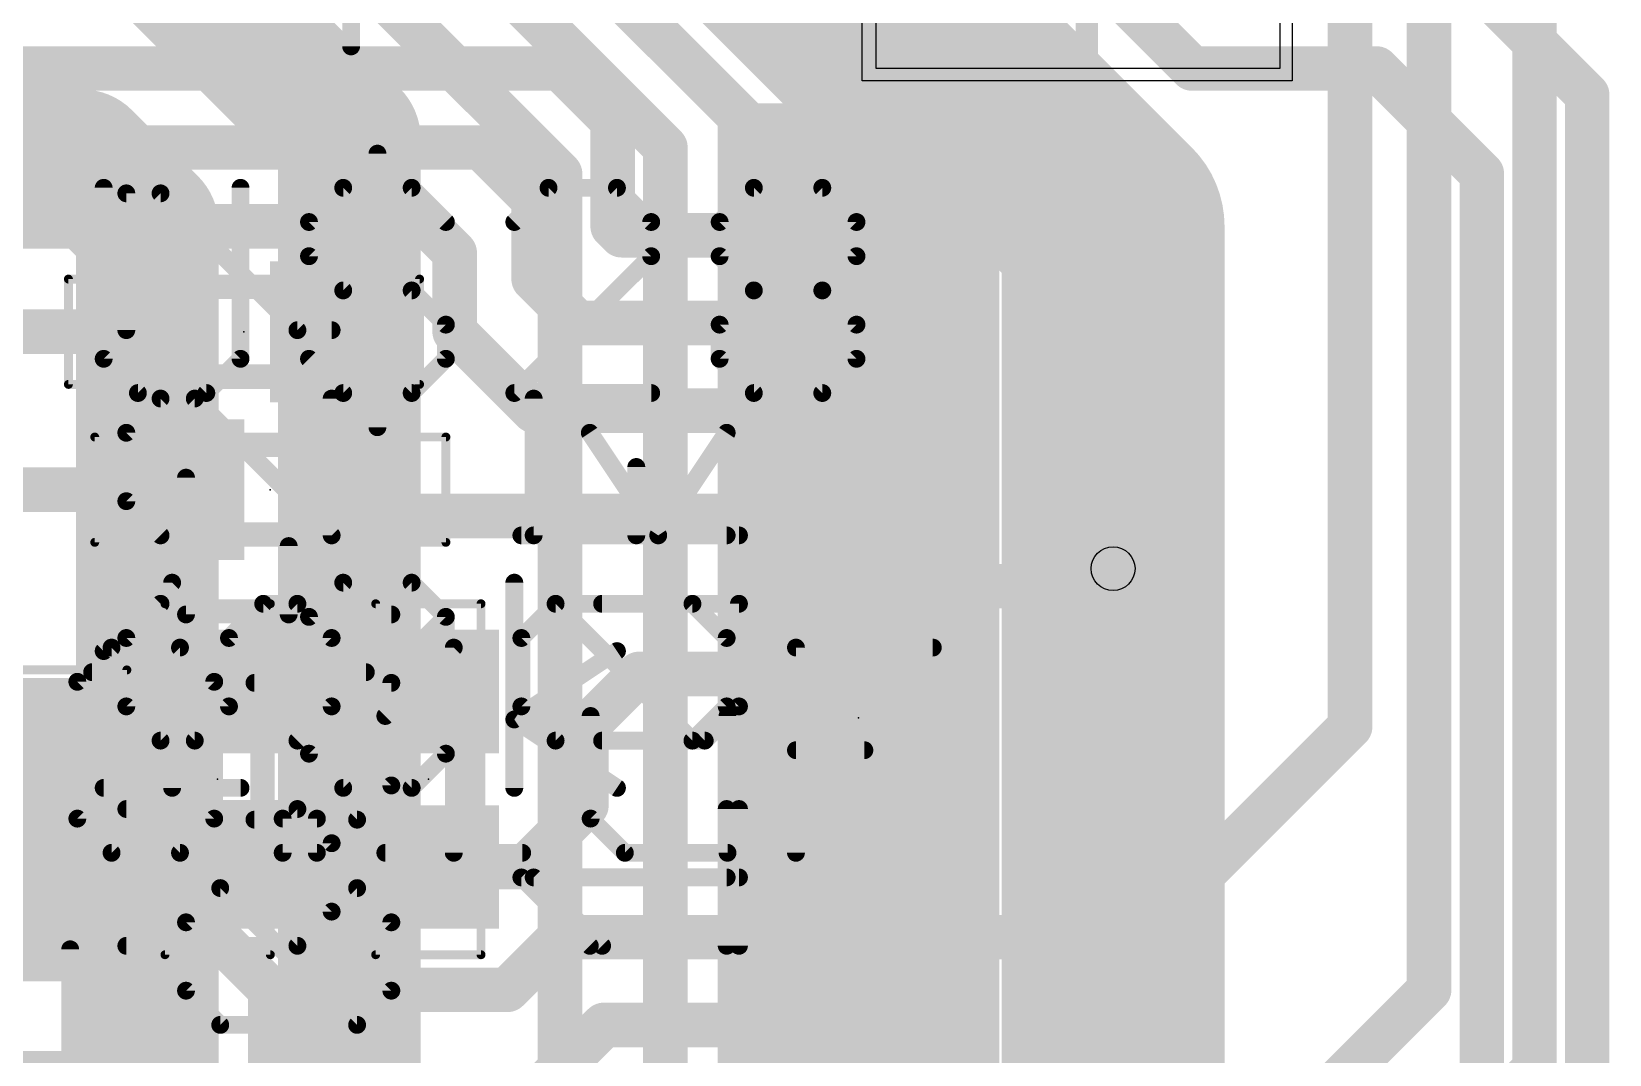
# Model space of a CAD drawing. Extents: x 61.5 to 101.4, y 9 to 89.5.
# Drawn here: x 86.39 to 95.38, y 47.33 to 53.16 of the extents above; entities that cross this region are included whole.
import ezdxf

# ---------------------------------------------------------------- set-up
doc = ezdxf.new("R2010")
doc.units = 0
for name, color, linetype in [('1', 22, 'CONTINUOUS'), ('16', 175, 'CONTINUOUS'), ('18', 82, 'CONTINUOUS'), ('21', 253, 'CONTINUOUS'), ('23', 7, 'CONTINUOUS'), ('25', 253, 'CONTINUOUS'), ('27', 253, 'CONTINUOUS'), ('29', 253, 'CONTINUOUS'), ('31', 253, 'CONTINUOUS'), ('39', 22, 'CONTINUOUS'), ('44', 253, 'CONTINUOUS'), ('51', 253, 'CONTINUOUS')]:
    doc.layers.add(name, color=color, linetype=linetype)

# ---------------------------------------------------------------- blocks, each defined once
blk = doc.blocks.new('RECT')
blk.add_solid([(-0.5, -0.5), (0.5, -0.5), (-0.5, 0.5), (0.5, 0.5)])
blk = doc.blocks.new('ROUNDV')
at = {"const_width": 0.5}
blk.add_lwpolyline([(0, -0.25, 1), (0, 0.25, 1), (0, -0.25)], format="xyb", dxfattribs=at)

msp = doc.modelspace()

# ---------------------------------------------------------------- linework, layer by layer
at = {"layer": '1'}
for p, q in [((91.2, 52.95), (91.2, 54.9)), ((93.5, 54.2), (93.5, 52.95)), ((93.5, 52.95), (91.2, 52.95))]:
    msp.add_line(p, q, dxfattribs=at)
at = {"layer": '1', "const_width": 0.254}
for points in [[(94.95, 70.8), (94.95, 47.25)], [(94.35, 47.7), (94.35, 69)], [(93.9, 49.2), (93.9, 55.95)], [(90.2, 53.4), (91.1, 52.5)], [(89.4, 52.95), (86.25, 52.95)], [(89.7, 52.65), (89.4, 52.95)], [(89.7, 52.05), (89.7, 52.65)], [(88.95, 52.5), (86.25, 52.5)], [(89.25, 52.2), (88.95, 52.5)], [(89.25, 51.75), (89.25, 52.2)], [(86.7, 52.05), (85.8, 52.05)], [(88.65, 52.05), (86.7, 52.05)], [(88.65, 52.05), (88.8, 51.9)], [(89.75, 52), (89.7, 52.05)], [(90.2, 52), (89.75, 52)], [(91.1, 52), (90.2, 52)], [(88.8, 51.9), (88.8, 51.45)], [(89.5, 51.5), (89.25, 51.75)], [(89.65, 51.5), (89.5, 51.5)], [(91.1, 51.5), (89.65, 51.5)], [(87.1, 51.45), (86.1, 51.45)], [(88.1, 51.45), (88.25, 51.3)], [(88.8, 51.45), (89.25, 51)], [(88.25, 51.3), (88.25, 50.55)], [(91.1, 51), (89.25, 51)], [(87.25, 50.55), (85.95, 50.55)], [(88.25, 50.55), (88.25, 50.05)], [(88.4, 50.4), (88.25, 50.55)], [(91, 50.4), (91.1, 50.5)], [(91.1, 50.5), (91.1, 50)], [(89.1, 50.4), (88.4, 50.4)], [(89.1, 50.4), (91, 50.4)], [(88.25, 49.8), (88.25, 50.05)], [(92.45, 50), (92.55, 50.1)], [(91.1, 50), (92.3, 50)], [(92.3, 50), (92.45, 50)], [(88.3, 49.75), (88.25, 49.8)], [(87.45, 49.4), (87.8, 49.75)], [(87.8, 49.75), (88.3, 49.75)], [(88.65, 49.4), (88.3, 49.75)], [(89.85, 49.5), (89.55, 49.2)], [(90, 49.5), (89.85, 49.5)], [(90, 49.5), (91.1, 49.5)], [(87.4, 49.35), (87.45, 49.4)], [(86.25, 49.35), (87.4, 49.35)], [(89.55, 49.2), (89.55, 48.75)], [(92.7, 48), (93.9, 49.2)], [(91.1, 49), (91.1, 48.5)], [(89.55, 48.75), (89.25, 48.45)], [(91.1, 48), (91.1, 48.5)], [(89.25, 48.45), (89.2, 48.4)], [(87.45, 48), (87.45, 48.4)], [(89.2, 48.4), (88.65, 48.4)], [(87.6, 47.85), (87.45, 48)], [(89.4, 48), (89.1, 47.7)], [(89.55, 48), (89.4, 48)], [(89.55, 48), (89.85, 48)], [(89.85, 48), (91.1, 48)], [(91.1, 48), (92.7, 48)], [(87.75, 47.7), (87.6, 47.85)], [(89.1, 47.7), (87.75, 47.7)], [(87.75, 47.1), (87.75, 47.7)], [(93.65, 47), (94.35, 47.7)], [(89.65, 47.5), (88.65, 46.5)], [(89.95, 47.5), (89.65, 47.5)], [(91.1, 47.5), (89.95, 47.5)], [(94.95, 47.25), (94.35, 46.65)]]:
    msp.add_lwpolyline(points, dxfattribs=at)
at = {"layer": '1', "const_width": 0.127}
for points in [[(89.4449, 52.9949, 1), (89.3551, 52.9051)], [(89.4, 52.8865, 1), (89.4, 53.0135)], [(89.7635, 52.65, 1), (89.6365, 52.65)], [(89.6551, 52.6051, 1), (89.7449, 52.6949)], [(88.9949, 52.5449, 1), (88.9051, 52.4551)], [(88.95, 52.4365, 1), (88.95, 52.5635)], [(91.0551, 52.4551, 1), (91.1449, 52.5449)], [(89.3135, 52.2, 1), (89.1865, 52.2)], [(89.2051, 52.1551, 1), (89.2949, 52.2449)], [(86.7, 52.1135, 1), (86.7, 51.9865)], [(86.7, 51.9865, 1), (86.7, 52.1135)], [(88.6949, 52.0949, 1), (88.6051, 52.0051)], [(88.65, 51.9865, 1), (88.65, 52.1135)], [(89.7449, 52.0949, 1), (89.6551, 52.0051)], [(89.75, 52.0635, 1), (89.75, 51.9365)], [(90.2, 52.0635, 1), (90.2, 51.9365)], [(90.2, 51.9365, 1), (90.2, 52.0635)], [(91.1, 51.9365, 1), (91.1, 52.0635)], [(89.6365, 52.05, 1), (89.7635, 52.05)], [(89.7051, 51.9551, 1), (89.7949, 52.0449)], [(88.8635, 51.9, 1), (88.7365, 51.9)], [(88.7551, 51.8551, 1), (88.8449, 51.9449)], [(89.2949, 51.7949, 1), (89.2051, 51.7051)], [(89.1865, 51.75, 1), (89.3135, 51.75)], [(89.5, 51.5635, 1), (89.5, 51.4365)], [(89.4551, 51.4551, 1), (89.5449, 51.5449)], [(89.65, 51.5635, 1), (89.65, 51.4365)], [(89.65, 51.4365, 1), (89.65, 51.5635)], [(91.1, 51.4365, 1), (91.1, 51.5635)], [(87.1, 51.3865, 1), (87.1, 51.5135)], [(88.1449, 51.4949, 1), (88.0551, 51.4051)], [(88.8449, 51.4949, 1), (88.7551, 51.4051)], [(88.7365, 51.45, 1), (88.8635, 51.45)], [(88.3135, 51.3, 1), (88.1865, 51.3)], [(88.2051, 51.2551, 1), (88.2949, 51.3449)], [(89.25, 51.0635, 1), (89.25, 50.9365)], [(89.2051, 50.9551, 1), (89.2949, 51.0449)], [(91.1, 50.9365, 1), (91.1, 51.0635)], [(87.25, 50.4865, 1), (87.25, 50.6135)], [(88.3135, 50.55, 1), (88.1865, 50.55)], [(88.2949, 50.5949, 1), (88.2051, 50.5051)], [(88.1865, 50.55, 1), (88.3135, 50.55)], [(91.1635, 50.5, 1), (91.0365, 50.5)], [(91.1449, 50.4551, 1), (91.0551, 50.5449)], [(88.4, 50.4635, 1), (88.4, 50.3365)], [(88.3551, 50.3551, 1), (88.4449, 50.4449)], [(89.1, 50.4635, 1), (89.1, 50.3365)], [(89.1, 50.3365, 1), (89.1, 50.4635)], [(90.9551, 50.4449, 1), (91.0449, 50.3551)], [(91, 50.3365, 1), (91, 50.4635)], [(88.3135, 50.05, 1), (88.1865, 50.05)], [(92.5949, 50.0551, 1), (92.5051, 50.1449)], [(88.1865, 50.05, 1), (88.3135, 50.05)], [(91.1, 50.0635, 1), (91.1, 49.9365)], [(91.0365, 50, 1), (91.1635, 50)], [(92.3, 50.0635, 1), (92.3, 49.9365)], [(92.3, 49.9365, 1), (92.3, 50.0635)], [(92.4051, 50.0449, 1), (92.4949, 49.9551)], [(92.45, 49.9365, 1), (92.45, 50.0635)], [(88.2949, 49.8449, 1), (88.2051, 49.7551)], [(87.8, 49.8135, 1), (87.8, 49.6865)], [(87.8449, 49.7051, 1), (87.7551, 49.7949)], [(88.1865, 49.8, 1), (88.3135, 49.8)], [(88.3449, 49.7949, 1), (88.2551, 49.7051)], [(88.2551, 49.7051, 1), (88.3449, 49.7949)], [(88.3, 49.6865, 1), (88.3, 49.8135)], [(89.85, 49.5635, 1), (89.85, 49.4365)], [(89.8949, 49.4551, 1), (89.8051, 49.5449)], [(90, 49.5635, 1), (90, 49.4365)], [(90, 49.4365, 1), (90, 49.5635)], [(91.1, 49.4365, 1), (91.1, 49.5635)], [(87.4949, 49.3551, 1), (87.4051, 49.4449)], [(87.3551, 49.3949, 1), (87.4449, 49.3051)], [(87.4051, 49.4449, 1), (87.4949, 49.3551)], [(87.4, 49.2865, 1), (87.4, 49.4135)], [(88.6051, 49.3551, 1), (88.6949, 49.4449)], [(89.6135, 49.2, 1), (89.4865, 49.2)], [(89.5051, 49.2449, 1), (89.5949, 49.1551)], [(93.8365, 49.2, 1), (93.9635, 49.2)], [(93.9449, 49.1551, 1), (93.8551, 49.2449)], [(91.1635, 49, 1), (91.0365, 49)], [(89.4865, 48.75, 1), (89.6135, 48.75)], [(89.5949, 48.7051, 1), (89.5051, 48.7949)], [(91.1635, 48.5, 1), (91.0365, 48.5)], [(89.2051, 48.4949, 1), (89.2949, 48.4051)], [(89.2949, 48.4051, 1), (89.2051, 48.4949)], [(91.0365, 48.5, 1), (91.1635, 48.5)], [(87.5135, 48.4, 1), (87.3865, 48.4)], [(88.65, 48.4635, 1), (88.65, 48.3365)], [(89.1551, 48.4449, 1), (89.2449, 48.3551)], [(89.2, 48.3365, 1), (89.2, 48.4635)], [(87.4949, 48.0449, 1), (87.4051, 47.9551)], [(89.4, 48.0635, 1), (89.4, 47.9365)], [(89.4449, 47.9551, 1), (89.3551, 48.0449)], [(89.55, 48.0635, 1), (89.55, 47.9365)], [(89.55, 47.9365, 1), (89.55, 48.0635)], [(89.85, 48.0635, 1), (89.85, 47.9365)], [(89.85, 47.9365, 1), (89.85, 48.0635)], [(91.1, 48.0635, 1), (91.1, 47.9365)], [(91.1, 47.9365, 1), (91.1, 48.0635)], [(92.6551, 48.0449, 1), (92.7449, 47.9551)], [(92.7, 47.9365, 1), (92.7, 48.0635)], [(87.3865, 48, 1), (87.5135, 48)], [(91.0365, 48, 1), (91.1635, 48)], [(87.6449, 47.8949, 1), (87.5551, 47.8051)], [(87.5551, 47.8051, 1), (87.6449, 47.8949)], [(87.75, 47.7635, 1), (87.75, 47.6365)], [(87.8135, 47.7, 1), (87.6865, 47.7)], [(89.1, 47.6365, 1), (89.1, 47.7635)], [(94.3949, 47.6551, 1), (94.3051, 47.7449)], [(87.7051, 47.6551, 1), (87.7949, 47.7449)], [(89.0551, 47.7449, 1), (89.1449, 47.6551)], [(94.2865, 47.7, 1), (94.4135, 47.7)], [(89.65, 47.5635, 1), (89.65, 47.4365)], [(89.6949, 47.4551, 1), (89.6051, 47.5449)], [(89.95, 47.5635, 1), (89.95, 47.4365)], [(89.95, 47.4365, 1), (89.95, 47.5635)], [(91.1, 47.4365, 1), (91.1, 47.5635)], [(94.9949, 47.2051, 1), (94.9051, 47.2949)]]:
    msp.add_lwpolyline(points, format="xyb", dxfattribs=at)
at = {"layer": '16'}
for points, const_width in [([(90.3, 54.3), (92.55, 52.05)], 1.27), ([(87.9, 54.6), (90, 52.5)], 0.254), ([(87.45, 54.3), (89.4, 52.35)], 0.254), ([(88.8, 54.3), (91.05, 52.05)], 0.254), ([(93, 52.95), (91.65, 54.3)], 0.254), ([(87.055, 53.695), (88.2, 52.55)], 0.8128), ([(94.35, 53.7), (95.25, 52.8)], 0.254), ([(94.05, 52.95), (93, 52.95)], 0.254), ([(94.65, 52.35), (94.05, 52.95)], 0.254), ([(88.2, 52.55), (88.2, 45.95)], 0.8128), ([(95.25, 52.8), (95.25, 45.6)], 0.254), ([(83.9, 52.425), (86.675, 52.425)], 0.8128), ([(86.675, 52.425), (86.75, 52.35)], 0.8128), ([(87.05, 52.05), (86.75, 52.35)], 0.8128), ([(92.55, 51.6), (92.55, 52.05)], 1.27), ([(90, 52.5), (90, 45.9)], 0.254), ([(87.05, 46.65), (87.05, 52.05)], 0.8128), ([(89.4, 52.35), (89.4, 46.05)], 0.254), ([(94.65, 46.2), (94.65, 52.35)], 0.254), ([(92.55, 50.25), (92.55, 51.6)], 1.27), ([(91.05, 52.05), (91.05, 50.1)], 0.254), ([(92.55, 50.1), (92.55, 50.25)], 1.27), ([(92.55, 46.2), (92.55, 50.1)], 1.27), ([(92.55, 50.1), (92.55, 50.25)], 0.254), ([(91.05, 50.1), (91.05, 46.2)], 0.254)]:
    msp.add_lwpolyline(points, dxfattribs=dict(at, const_width=const_width))
for points, const_width in [([(93, 53.0135, 1), (93, 52.8865)], 0.127), ([(92.9551, 52.9051, 1), (93.0449, 52.9949)], 0.127), ([(94.0949, 52.9949, 1), (94.0051, 52.9051)], 0.127), ([(94.05, 52.8865, 1), (94.05, 53.0135)], 0.127), ([(88.4032, 52.55, 1), (87.9968, 52.55)], 0.4064), ([(88.0563, 52.4063, 1), (88.3437, 52.6937)], 0.4064), ([(95.3135, 52.8, 1), (95.1865, 52.8)], 0.127), ([(95.2051, 52.7551, 1), (95.2949, 52.8449)], 0.127), ([(86.8187, 52.5687, 1), (86.5313, 52.2813)], 0.4064), ([(86.8937, 52.4937, 1), (86.6063, 52.2063)], 0.4064), ([(86.675, 52.2218, 1), (86.675, 52.6282)], 0.4064), ([(86.6063, 52.2063, 1), (86.8937, 52.4937)], 0.4064), ([(92.8675, 52.05, 1), (92.2325, 52.05)], 0.635), ([(90.0635, 52.5, 1), (89.9365, 52.5)], 0.127), ([(89.9551, 52.4551, 1), (90.0449, 52.5449)], 0.127), ([(92.3255, 51.8255, 1), (92.7745, 52.2745)], 0.635), ([(87.2532, 52.05, 1), (86.8468, 52.05)], 0.4064), ([(86.9063, 51.9063, 1), (87.1937, 52.1937)], 0.4064), ([(89.4635, 52.35, 1), (89.3365, 52.35)], 0.127), ([(89.3551, 52.3051, 1), (89.4449, 52.3949)], 0.127), ([(94.7135, 52.35, 1), (94.5865, 52.35)], 0.127), ([(94.6051, 52.3051, 1), (94.6949, 52.3949)], 0.127), ([(92.8675, 51.6, 1), (92.2325, 51.6)], 0.635), ([(91.1135, 52.05, 1), (90.9865, 52.05)], 0.127), ([(91.0051, 52.0051, 1), (91.0949, 52.0949)], 0.127), ([(92.2325, 51.6, 1), (92.8675, 51.6)], 0.635), ([(92.8675, 50.25, 1), (92.2325, 50.25)], 0.635), ([(92.8675, 50.1, 1), (92.2325, 50.1)], 0.635), ([(92.2325, 50.25, 1), (92.8675, 50.25)], 0.635), ([(92.2325, 50.1, 1), (92.8675, 50.1)], 0.635), ([(92.6135, 50.25, 1), (92.4865, 50.25)], 0.127), ([(91.1135, 50.1, 1), (90.9865, 50.1)], 0.127), ([(90.9865, 50.1, 1), (91.1135, 50.1)], 0.127), ([(92.4865, 50.1, 1), (92.6135, 50.1)], 0.127)]:
    msp.add_lwpolyline(points, format="xyb", dxfattribs=dict(at, const_width=const_width))
at = {"layer": '21', "const_width": 0.127}
msp.add_lwpolyline([(92.4, 9.282), (92.4, 59.282)], dxfattribs=at)
at = {"layer": '23'}
for p in [(87.6, 51.45), (87.75, 50.55), (91.1, 49.25), (87.45, 48.9), (88.65, 48.9)]:
    msp.add_point(p, dxfattribs=at)
at = {"layer": '25', "const_width": 0.1016}
for points in [[(88.21, 54.6351), (88.21, 53.0759)], [(88.36, 52.4651), (88.36, 50.9059)], [(86.8008, 52.2702), (86.8008, 51.2957)], [(87.5804, 51.2957), (87.5804, 52.2702)], [(87.9702, 52.0753), (88.1651, 52.2702)], [(88.1651, 52.2702), (88.5549, 52.2702)], [(88.5549, 52.2702), (88.7498, 52.0753)], [(89.3345, 52.2702), (89.1396, 52.0753)], [(89.7243, 52.2702), (89.3345, 52.2702)], [(89.9192, 52.0753), (89.7243, 52.2702)], [(90.309, 52.0753), (90.5039, 52.2702)], [(90.5039, 52.2702), (90.8937, 52.2702)], [(90.8937, 52.2702), (91.0886, 52.0753)], [(86.9298, 51.459), (86.9298, 52.2386)], [(86.9298, 52.2386), (87.1247, 52.2386)], [(87.1247, 52.2386), (87.9043, 51.459)], [(87.9702, 51.8804), (87.9702, 52.0753)], [(89.9192, 51.8804), (89.9192, 52.0753)], [(90.309, 51.8804), (90.309, 52.0753)], [(91.0886, 52.0753), (91.0886, 51.8804)], [(88.1651, 51.6855), (87.9702, 51.8804)], [(89.1396, 51.1008), (89.9192, 51.8804)], [(90.5039, 51.6855), (90.309, 51.8804)], [(91.0886, 51.8804), (90.8937, 51.6855)], [(88.5549, 51.6855), (88.1651, 51.6855)], [(88.7498, 51.4906), (88.5549, 51.6855)], [(90.309, 51.4906), (90.5039, 51.6855)], [(90.5039, 51.6855), (90.8937, 51.6855)], [(90.8937, 51.6855), (91.0886, 51.4906)], [(87.9043, 51.459), (88.0992, 51.459)], [(88.7498, 51.2957), (88.7498, 51.4906)], [(90.309, 51.2957), (90.309, 51.4906)], [(91.0886, 51.4906), (91.0886, 51.2957)], [(86.8008, 51.2957), (86.9957, 51.1008)], [(87.3855, 51.1008), (87.5804, 51.2957)], [(87.9702, 51.2957), (88.1651, 51.1008)], [(88.5549, 51.1008), (88.7498, 51.2957)], [(90.5039, 51.1008), (90.309, 51.2957)], [(91.0886, 51.2957), (90.8937, 51.1008)], [(86.9957, 51.1008), (87.3855, 51.1008)], [(88.1651, 51.1008), (88.5549, 51.1008)], [(89.9192, 51.1008), (89.1396, 51.1008)], [(90.8937, 51.1008), (90.5039, 51.1008)], [(87.1247, 51.0692), (86.9298, 50.8743)], [(87.3196, 51.0692), (87.1247, 51.0692)], [(88.0992, 50.2896), (87.3196, 51.0692)], [(88.0992, 51.0692), (88.0992, 50.2896)], [(86.9298, 50.8743), (86.9298, 50.4845)], [(86.9298, 50.4845), (87.1247, 50.2896)], [(86.9298, 49.7049), (87.1247, 49.8998)], [(87.7094, 49.8998), (87.5145, 49.7049)], [(87.9043, 49.8998), (87.7094, 49.8998)], [(88.0992, 49.7049), (87.9043, 49.8998)], [(86.9298, 49.3151), (86.9298, 49.7049)], [(87.5145, 49.7049), (87.5145, 49.3151)], [(88.0992, 49.3151), (88.0992, 49.7049)], [(86.7349, 49.51), (88.2941, 49.51)], [(87.1247, 49.1202), (86.9298, 49.3151)], [(87.5145, 49.3151), (87.3196, 49.1202)], [(87.9043, 49.1202), (88.0992, 49.3151)], [(87.3196, 49.1202), (87.1247, 49.1202)], [(87.9043, 48.7304), (86.9298, 48.7304)], [(88.0992, 48.5355), (87.9043, 48.7304)], [(88.0992, 48.1457), (88.0992, 48.5355)], [(87.9043, 47.9508), (88.0992, 48.1457)], [(86.9298, 47.9508), (87.9043, 47.9508)]]:
    msp.add_lwpolyline(points, dxfattribs=at)
at = {"layer": '25', "const_width": 0.0508}
for points in [[(88.1846, 53.0759, 1), (88.2354, 53.0759)], [(88.3854, 52.4651, 1), (88.3346, 52.4651)], [(86.8262, 52.2702, 1), (86.7754, 52.2702)], [(87.6058, 52.2702, 1), (87.555, 52.2702)], [(88.1651, 52.2956, 1), (88.1651, 52.2448)], [(88.1831, 52.2522, 1), (88.1471, 52.2882)], [(88.5729, 52.2882, 1), (88.5369, 52.2522)], [(88.5549, 52.2448, 1), (88.5549, 52.2956)], [(89.3345, 52.2956, 1), (89.3345, 52.2448)], [(89.3525, 52.2522, 1), (89.3165, 52.2882)], [(89.7423, 52.2882, 1), (89.7063, 52.2522)], [(89.7243, 52.2448, 1), (89.7243, 52.2956)], [(90.5039, 52.2956, 1), (90.5039, 52.2448)], [(90.5218, 52.2522, 1), (90.4859, 52.2882)], [(90.9116, 52.2882, 1), (90.8757, 52.2522)], [(90.8937, 52.2448, 1), (90.8937, 52.2956)], [(86.9552, 52.2386, 1), (86.9044, 52.2386)], [(86.9298, 52.264, 1), (86.9298, 52.2132)], [(87.1427, 52.2565, 1), (87.1067, 52.2206)], [(87.1247, 52.2132, 1), (87.1247, 52.264)], [(87.9956, 52.0753, 1), (87.9448, 52.0753)], [(89.9446, 52.0753, 1), (89.8938, 52.0753)], [(90.3344, 52.0753, 1), (90.2836, 52.0753)], [(91.114, 52.0753, 1), (91.0632, 52.0753)], [(87.9522, 52.0933, 1), (87.9882, 52.0573)], [(88.7318, 52.0573, 1), (88.7678, 52.0933)], [(89.1216, 52.0933, 1), (89.1576, 52.0573)], [(89.9012, 52.0573, 1), (89.9372, 52.0933)], [(90.291, 52.0933, 1), (90.327, 52.0573)], [(91.0706, 52.0573, 1), (91.1065, 52.0933)], [(87.9882, 51.8984, 1), (87.9522, 51.8624)], [(87.9448, 51.8804, 1), (87.9956, 51.8804)], [(89.8938, 51.8804, 1), (89.9446, 51.8804)], [(89.9372, 51.8624, 1), (89.9012, 51.8984)], [(90.327, 51.8984, 1), (90.291, 51.8624)], [(90.2836, 51.8804, 1), (90.3344, 51.8804)], [(91.0632, 51.8804, 1), (91.114, 51.8804)], [(91.1065, 51.8624, 1), (91.0706, 51.8984)], [(88.1651, 51.7109, 1), (88.1651, 51.6601)], [(88.1471, 51.6675, 1), (88.1831, 51.7035)], [(88.5729, 51.7035, 1), (88.5369, 51.6675)], [(88.5549, 51.6601, 1), (88.5549, 51.7109)], [(90.5039, 51.7109, 1), (90.5039, 51.6601)], [(90.5218, 51.6675, 1), (90.4859, 51.7035)], [(90.4859, 51.6675, 1), (90.5218, 51.7035)], [(90.9116, 51.7035, 1), (90.8757, 51.6675)], [(90.8757, 51.7035, 1), (90.9116, 51.6675)], [(90.8937, 51.6601, 1), (90.8937, 51.7109)], [(87.9043, 51.4844, 1), (87.9043, 51.4336)], [(87.8863, 51.441, 1), (87.9223, 51.477)], [(88.0992, 51.4336, 1), (88.0992, 51.4844)], [(88.7752, 51.4906, 1), (88.7244, 51.4906)], [(88.7318, 51.4726, 1), (88.7678, 51.5086)], [(90.291, 51.5086, 1), (90.327, 51.4726)], [(90.3344, 51.4906, 1), (90.2836, 51.4906)], [(91.114, 51.4906, 1), (91.0632, 51.4906)], [(91.0706, 51.4726, 1), (91.1065, 51.5086)], [(86.9044, 51.459, 1), (86.9552, 51.459)], [(86.8188, 51.3137, 1), (86.7828, 51.2777)], [(86.7754, 51.2957, 1), (86.8262, 51.2957)], [(87.555, 51.2957, 1), (87.6058, 51.2957)], [(87.5984, 51.2777, 1), (87.5624, 51.3137)], [(87.9882, 51.3137, 1), (87.9522, 51.2777)], [(88.7244, 51.2957, 1), (88.7752, 51.2957)], [(88.7678, 51.2777, 1), (88.7318, 51.3137)], [(90.327, 51.3137, 1), (90.291, 51.2777)], [(90.2836, 51.2957, 1), (90.3344, 51.2957)], [(91.0632, 51.2957, 1), (91.114, 51.2957)], [(91.1065, 51.2777, 1), (91.0706, 51.3137)], [(86.9957, 51.1262, 1), (86.9957, 51.0754)], [(86.9777, 51.0828, 1), (87.0137, 51.1188)], [(87.3675, 51.1188, 1), (87.4035, 51.0828)], [(87.3855, 51.0754, 1), (87.3855, 51.1262)], [(88.1651, 51.1262, 1), (88.1651, 51.0754)], [(88.1471, 51.0828, 1), (88.1831, 51.1188)], [(88.5369, 51.1188, 1), (88.5729, 51.0828)], [(88.5549, 51.0754, 1), (88.5549, 51.1262)], [(89.1216, 51.1188, 1), (89.1576, 51.0828)], [(89.1396, 51.1262, 1), (89.1396, 51.0754)], [(89.9192, 51.0754, 1), (89.9192, 51.1262)], [(90.5039, 51.1262, 1), (90.5039, 51.0754)], [(90.4859, 51.0828, 1), (90.5218, 51.1188)], [(90.8757, 51.1188, 1), (90.9116, 51.0828)], [(90.8937, 51.0754, 1), (90.8937, 51.1262)], [(87.1247, 51.0946, 1), (87.1247, 51.0438)], [(87.1427, 51.0512, 1), (87.1067, 51.0872)], [(87.3376, 51.0872, 1), (87.3016, 51.0512)], [(87.3196, 51.0438, 1), (87.3196, 51.0946)], [(88.1246, 51.0692, 1), (88.0738, 51.0692)], [(86.9118, 50.8923, 1), (86.9478, 50.8563)], [(86.9552, 50.8743, 1), (86.9044, 50.8743)], [(88.3346, 50.9059, 1), (88.3854, 50.9059)], [(86.9478, 50.5025, 1), (86.9118, 50.4665)], [(86.9044, 50.4845, 1), (86.9552, 50.4845)], [(87.1067, 50.2716, 1), (87.1427, 50.3076)], [(88.0812, 50.2716, 1), (88.1172, 50.3076)], [(88.0738, 50.2896, 1), (88.1246, 50.2896)], [(87.1427, 49.8818, 1), (87.1067, 49.9178)], [(87.7094, 49.9252, 1), (87.7094, 49.8744)], [(87.7274, 49.8818, 1), (87.6914, 49.9178)], [(87.9223, 49.9178, 1), (87.8863, 49.8818)], [(87.9043, 49.8744, 1), (87.9043, 49.9252)], [(86.9118, 49.7229, 1), (86.9478, 49.6869)], [(86.9552, 49.7049, 1), (86.9044, 49.7049)], [(87.4965, 49.7229, 1), (87.5325, 49.6869)], [(87.5399, 49.7049, 1), (87.4891, 49.7049)], [(88.1246, 49.7049, 1), (88.0738, 49.7049)], [(88.0812, 49.6869, 1), (88.1172, 49.7229)], [(86.7349, 49.5354, 1), (86.7349, 49.4846)], [(88.2941, 49.4846, 1), (88.2941, 49.5354)], [(86.9478, 49.3331, 1), (86.9118, 49.2971)], [(86.9044, 49.3151, 1), (86.9552, 49.3151)], [(87.4891, 49.3151, 1), (87.5399, 49.3151)], [(87.5325, 49.2971, 1), (87.4965, 49.3331)], [(88.0738, 49.3151, 1), (88.1246, 49.3151)], [(88.1172, 49.2971, 1), (88.0812, 49.3331)], [(87.1247, 49.1456, 1), (87.1247, 49.0948)], [(87.1067, 49.1022, 1), (87.1427, 49.1382)], [(87.3016, 49.1382, 1), (87.3376, 49.1022)], [(87.3196, 49.0948, 1), (87.3196, 49.1456)], [(87.8863, 49.1382, 1), (87.9223, 49.1022)], [(86.9298, 48.7558, 1), (86.9298, 48.705)], [(87.9223, 48.7484, 1), (87.8863, 48.7124)], [(87.9043, 48.705, 1), (87.9043, 48.7558)], [(88.1246, 48.5355, 1), (88.0738, 48.5355)], [(88.0812, 48.5175, 1), (88.1172, 48.5535)], [(88.0738, 48.1457, 1), (88.1246, 48.1457)], [(88.1172, 48.1277, 1), (88.0812, 48.1637)], [(86.9298, 47.9762, 1), (86.9298, 47.9254)], [(87.8863, 47.9688, 1), (87.9223, 47.9328)], [(87.9043, 47.9254, 1), (87.9043, 47.9762)]]:
    msp.add_lwpolyline(points, format="xyb", dxfattribs=at)
at = {"layer": '27', "const_width": 0.1016}
for points in [[(89.2498, 50.2896), (89.2498, 51.0692)], [(89.9594, 50.2896), (89.5696, 50.8743)], [(90.3492, 50.8743), (89.9594, 50.2896)], [(89.8345, 50.2896), (89.8345, 50.6794)], [(87.2698, 49.839), (87.2698, 50.6186)], [(90.3492, 50.2896), (89.1798, 50.2896)], [(90.4192, 50.2896), (89.2498, 50.2896)], [(87.8545, 49.839), (87.8545, 50.2288)], [(86.8008, 49.6304), (87.1906, 50.0202)], [(87.1906, 50.0202), (87.1906, 48.8508)], [(87.9702, 49.8253), (88.1651, 50.0202)], [(88.1651, 50.0202), (88.5549, 50.0202)], [(88.5549, 50.0202), (88.7498, 49.8253)], [(89.1396, 48.8508), (89.1396, 50.0202)], [(88.4392, 49.839), (87.2698, 49.839)], [(89.1798, 49.7049), (89.3747, 49.8998)], [(89.3747, 49.8998), (90.1543, 49.8998)], [(90.1543, 49.1202), (89.3747, 49.8998)], [(90.4192, 49.8998), (89.6396, 49.8998)], [(90.1543, 49.8998), (90.3492, 49.7049)], [(90.4192, 49.3151), (90.4192, 49.8998)], [(87.9702, 49.0457), (87.9702, 49.8253)], [(87.9702, 49.0457), (88.7498, 49.8253)], [(88.7498, 49.8253), (88.7498, 49.0457)], [(86.6508, 49.4553), (86.8457, 49.6502)], [(86.8457, 49.6502), (87.2355, 49.6502)], [(87.2355, 49.6502), (87.4304, 49.4553)], [(88.4049, 49.2604), (88.7947, 49.6502)], [(88.7947, 49.6502), (88.7947, 48.4808)], [(89.1798, 49.3151), (89.1798, 49.7049)], [(90.3492, 49.7049), (90.3492, 49.3151)], [(90.7437, 48.4808), (90.7437, 49.6502)], [(90.7437, 49.6502), (91.5233, 49.6502)], [(89.1396, 49.2406), (89.7243, 49.6304)], [(86.6508, 48.6757), (86.6508, 49.4553)], [(86.6508, 48.6757), (87.4304, 49.4553)], [(87.4304, 49.4553), (87.4304, 48.6757)], [(88.4392, 49.4492), (87.6596, 49.4492)], [(88.4392, 48.8645), (88.4392, 49.4492)], [(89.3747, 49.1202), (89.1798, 49.3151)], [(90.3492, 49.3151), (90.1543, 49.1202)], [(90.2243, 49.1202), (90.4192, 49.3151)], [(89.7243, 48.8508), (89.1396, 49.2406)], [(89.5743, 49.2604), (89.5743, 48.6757)], [(90.3539, 48.4808), (90.3539, 49.2604)], [(90.1543, 49.1202), (89.3747, 49.1202)], [(89.6396, 49.1202), (90.2243, 49.1202)], [(88.1651, 48.8508), (87.9702, 49.0457)], [(88.7498, 49.0457), (88.5549, 48.8508)], [(90.7437, 49.0655), (91.1335, 49.0655)], [(86.8008, 48.8508), (87.5804, 48.8508)], [(88.5549, 48.8508), (88.1651, 48.8508)], [(88.2443, 48.6696), (88.4392, 48.8645)], [(86.8457, 48.4808), (86.6508, 48.6757)], [(87.4304, 48.6757), (87.2355, 48.4808)], [(87.6596, 48.6696), (88.2443, 48.6696)], [(87.8202, 48.4808), (87.8202, 48.6757)], [(87.8202, 48.6757), (88.0151, 48.6757)], [(88.0151, 48.6757), (88.0151, 48.4808)], [(89.5743, 48.6757), (89.7692, 48.4808)], [(90.3492, 47.9508), (90.3492, 48.7304)], [(90.4192, 47.9508), (90.4192, 48.7304)], [(87.2355, 48.4808), (86.8457, 48.4808)], [(88.0151, 48.4808), (87.8202, 48.4808)], [(88.4049, 48.4808), (89.1845, 48.4808)], [(89.7692, 48.4808), (90.3539, 48.4808)], [(89.5696, 47.9508), (89.1798, 48.3406)], [(89.1798, 48.3406), (90.3492, 48.3406)], [(89.6396, 47.9508), (89.2498, 48.3406)], [(89.2498, 48.3406), (90.4192, 48.3406)], [(87.2698, 48.0849), (87.4647, 48.2798)], [(87.4647, 48.2798), (88.2443, 48.2798)], [(88.2443, 47.5002), (87.4647, 48.2798)], [(88.2443, 48.2798), (88.4392, 48.0849)], [(87.2698, 47.6951), (87.2698, 48.0849)], [(88.4392, 48.0849), (88.4392, 47.6951)], [(87.4647, 47.5002), (87.2698, 47.6951)], [(88.4392, 47.6951), (88.2443, 47.5002)], [(88.2443, 47.5002), (87.4647, 47.5002)]]:
    msp.add_lwpolyline(points, dxfattribs=at)
at = {"layer": '27', "const_width": 0.0508}
for points in [[(89.2752, 51.0692, 1), (89.2244, 51.0692)], [(89.5907, 50.8884, 1), (89.5485, 50.8602)], [(90.3703, 50.8602, 1), (90.3281, 50.8884)], [(89.8599, 50.6794, 1), (89.8091, 50.6794)], [(87.2952, 50.6186, 1), (87.2444, 50.6186)], [(89.1798, 50.315, 1), (89.1798, 50.2642)], [(89.2498, 50.315, 1), (89.2498, 50.2642)], [(89.9383, 50.3037, 1), (89.9805, 50.2755)], [(89.9383, 50.2755, 1), (89.9805, 50.3037)], [(90.3492, 50.2642, 1), (90.3492, 50.315)], [(90.4192, 50.2642, 1), (90.4192, 50.315)], [(87.8799, 50.2288, 1), (87.8291, 50.2288)], [(89.2244, 50.2896, 1), (89.2752, 50.2896)], [(89.8091, 50.2896, 1), (89.8599, 50.2896)], [(87.216, 50.0202, 1), (87.1652, 50.0202)], [(87.2086, 50.0022, 1), (87.1726, 50.0382)], [(88.1651, 50.0456, 1), (88.1651, 49.9948)], [(88.1831, 50.0022, 1), (88.1471, 50.0382)], [(88.5729, 50.0382, 1), (88.5369, 50.0022)], [(88.5549, 49.9948, 1), (88.5549, 50.0456)], [(89.165, 50.0202, 1), (89.1142, 50.0202)], [(87.2698, 49.8644, 1), (87.2698, 49.8136)], [(88.4392, 49.8136, 1), (88.4392, 49.8644)], [(89.3927, 49.9178, 1), (89.3567, 49.8818)], [(89.3747, 49.9252, 1), (89.3747, 49.8744)], [(89.3927, 49.8818, 1), (89.3567, 49.9178)], [(89.6396, 49.9252, 1), (89.6396, 49.8744)], [(90.1723, 49.9178, 1), (90.1363, 49.8818)], [(90.1543, 49.8744, 1), (90.1543, 49.9252)], [(90.4446, 49.8998, 1), (90.3938, 49.8998)], [(90.4192, 49.8744, 1), (90.4192, 49.9252)], [(87.2444, 49.839, 1), (87.2952, 49.839)], [(87.8291, 49.839, 1), (87.8799, 49.839)], [(87.9522, 49.8433, 1), (87.9882, 49.8073)], [(87.9956, 49.8253, 1), (87.9448, 49.8253)], [(88.7752, 49.8253, 1), (88.7244, 49.8253)], [(88.7678, 49.8073, 1), (88.7318, 49.8433)], [(88.7318, 49.8073, 1), (88.7678, 49.8433)], [(86.8457, 49.6756, 1), (86.8457, 49.6248)], [(86.8637, 49.6322, 1), (86.8277, 49.6682)], [(87.2535, 49.6682, 1), (87.2175, 49.6322)], [(87.2355, 49.6248, 1), (87.2355, 49.6756)], [(88.8201, 49.6502, 1), (88.7693, 49.6502)], [(88.8127, 49.6322, 1), (88.7767, 49.6682)], [(89.1618, 49.7229, 1), (89.1978, 49.6869)], [(89.2052, 49.7049, 1), (89.1544, 49.7049)], [(90.3746, 49.7049, 1), (90.3238, 49.7049)], [(90.3312, 49.6869, 1), (90.3672, 49.7229)], [(90.7691, 49.6502, 1), (90.7183, 49.6502)], [(90.7437, 49.6756, 1), (90.7437, 49.6248)], [(91.5233, 49.6248, 1), (91.5233, 49.6756)], [(86.7828, 49.6484, 1), (86.8188, 49.6124)], [(89.7384, 49.6093, 1), (89.7102, 49.6515)], [(86.6328, 49.4733, 1), (86.6688, 49.4373)], [(86.6762, 49.4553, 1), (86.6254, 49.4553)], [(87.4558, 49.4553, 1), (87.405, 49.4553)], [(87.4484, 49.4373, 1), (87.4124, 49.4733)], [(87.4124, 49.4373, 1), (87.4484, 49.4733)], [(87.6596, 49.4746, 1), (87.6596, 49.4238)], [(88.4646, 49.4492, 1), (88.4138, 49.4492)], [(88.4392, 49.4238, 1), (88.4392, 49.4746)], [(89.1978, 49.3331, 1), (89.1618, 49.2971)], [(89.1544, 49.3151, 1), (89.2052, 49.3151)], [(90.3238, 49.3151, 1), (90.3746, 49.3151)], [(90.3672, 49.2971, 1), (90.3312, 49.3331)], [(90.3938, 49.3151, 1), (90.4446, 49.3151)], [(90.4372, 49.2971, 1), (90.4012, 49.3331)], [(88.3869, 49.2784, 1), (88.4229, 49.2424)], [(89.1537, 49.2617, 1), (89.1255, 49.2195)], [(89.1255, 49.2617, 1), (89.1537, 49.2195)], [(89.5997, 49.2604, 1), (89.5489, 49.2604)], [(90.3793, 49.2604, 1), (90.3285, 49.2604)], [(89.3747, 49.1456, 1), (89.3747, 49.0948)], [(89.3567, 49.1022, 1), (89.3927, 49.1382)], [(89.6396, 49.1456, 1), (89.6396, 49.0948)], [(90.1363, 49.1382, 1), (90.1723, 49.1022)], [(90.1363, 49.1022, 1), (90.1723, 49.1382)], [(90.1543, 49.0948, 1), (90.1543, 49.1456)], [(90.2063, 49.1382, 1), (90.2423, 49.1022)], [(90.2243, 49.0948, 1), (90.2243, 49.1456)], [(87.9882, 49.0637, 1), (87.9522, 49.0277)], [(87.9522, 49.0637, 1), (87.9882, 49.0277)], [(87.9448, 49.0457, 1), (87.9956, 49.0457)], [(88.7244, 49.0457, 1), (88.7752, 49.0457)], [(88.7678, 49.0277, 1), (88.7318, 49.0637)], [(90.7437, 49.0909, 1), (90.7437, 49.0401)], [(91.1335, 49.0401, 1), (91.1335, 49.0909)], [(86.8008, 48.8762, 1), (86.8008, 48.8254)], [(87.5804, 48.8254, 1), (87.5804, 48.8762)], [(88.1651, 48.8762, 1), (88.1651, 48.8254)], [(88.1471, 48.8328, 1), (88.1831, 48.8688)], [(88.4138, 48.8645, 1), (88.4646, 48.8645)], [(88.4572, 48.8465, 1), (88.4212, 48.8825)], [(88.5369, 48.8688, 1), (88.5729, 48.8328)], [(88.5549, 48.8254, 1), (88.5549, 48.8762)], [(89.7102, 48.8297, 1), (89.7384, 48.8719)], [(87.1652, 48.8508, 1), (87.216, 48.8508)], [(89.1142, 48.8508, 1), (89.165, 48.8508)], [(86.6688, 48.6937, 1), (86.6328, 48.6577)], [(86.6328, 48.6937, 1), (86.6688, 48.6577)], [(87.4484, 48.6577, 1), (87.4124, 48.6937)], [(87.6596, 48.695, 1), (87.6596, 48.6442)], [(87.8456, 48.6757, 1), (87.7948, 48.6757)], [(87.8202, 48.7011, 1), (87.8202, 48.6503)], [(88.0405, 48.6757, 1), (87.9897, 48.6757)], [(88.0151, 48.6503, 1), (88.0151, 48.7011)], [(88.2263, 48.6876, 1), (88.2623, 48.6516)], [(88.2443, 48.6442, 1), (88.2443, 48.695)], [(89.5923, 48.6937, 1), (89.5563, 48.6577)], [(90.3746, 48.7304, 1), (90.3238, 48.7304)], [(90.4446, 48.7304, 1), (90.3938, 48.7304)], [(86.6254, 48.6757, 1), (86.6762, 48.6757)], [(87.405, 48.6757, 1), (87.4558, 48.6757)], [(89.5489, 48.6757, 1), (89.5997, 48.6757)], [(86.8457, 48.5062, 1), (86.8457, 48.4554)], [(87.2355, 48.4554, 1), (87.2355, 48.5062)], [(87.8202, 48.5062, 1), (87.8202, 48.4554)], [(88.0151, 48.4554, 1), (88.0151, 48.5062)], [(88.4049, 48.5062, 1), (88.4049, 48.4554)], [(89.1845, 48.4554, 1), (89.1845, 48.5062)], [(89.7692, 48.5062, 1), (89.7692, 48.4554)], [(90.3539, 48.4554, 1), (90.3539, 48.5062)], [(86.8277, 48.4628, 1), (86.8637, 48.4988)], [(87.2175, 48.4988, 1), (87.2535, 48.4628)], [(87.7948, 48.4808, 1), (87.8456, 48.4808)], [(87.9897, 48.4808, 1), (88.0405, 48.4808)], [(88.7693, 48.4808, 1), (88.8201, 48.4808)], [(89.7512, 48.4628, 1), (89.7871, 48.4988)], [(90.3285, 48.4808, 1), (90.3793, 48.4808)], [(90.7183, 48.4808, 1), (90.7691, 48.4808)], [(89.1978, 48.3586, 1), (89.1618, 48.3226)], [(89.1798, 48.366, 1), (89.1798, 48.3152)], [(89.2678, 48.3586, 1), (89.2318, 48.3226)], [(89.2498, 48.366, 1), (89.2498, 48.3152)], [(90.3492, 48.3152, 1), (90.3492, 48.366)], [(90.4192, 48.3152, 1), (90.4192, 48.366)], [(87.4827, 48.2978, 1), (87.4467, 48.2618)], [(87.4647, 48.3052, 1), (87.4647, 48.2544)], [(87.4827, 48.2618, 1), (87.4467, 48.2978)], [(88.2623, 48.2978, 1), (88.2263, 48.2618)], [(88.2443, 48.2544, 1), (88.2443, 48.3052)], [(87.2518, 48.1029, 1), (87.2878, 48.0669)], [(87.2952, 48.0849, 1), (87.2444, 48.0849)], [(88.4646, 48.0849, 1), (88.4138, 48.0849)], [(88.4212, 48.0669, 1), (88.4572, 48.1029)], [(89.5516, 47.9328, 1), (89.5876, 47.9688)], [(89.6216, 47.9328, 1), (89.6576, 47.9688)], [(90.3238, 47.9508, 1), (90.3746, 47.9508)], [(90.3938, 47.9508, 1), (90.4446, 47.9508)], [(87.2878, 47.7131, 1), (87.2518, 47.6771)], [(88.4572, 47.6771, 1), (88.4212, 47.7131)], [(87.2444, 47.6951, 1), (87.2952, 47.6951)], [(88.4138, 47.6951, 1), (88.4646, 47.6951)], [(87.4647, 47.5256, 1), (87.4647, 47.4748)], [(87.4467, 47.4822, 1), (87.4827, 47.5182)], [(88.2263, 47.5182, 1), (88.2623, 47.4822)], [(88.2263, 47.4822, 1), (88.2623, 47.5182)], [(88.2443, 47.4748, 1), (88.2443, 47.5256)]]:
    msp.add_lwpolyline(points, format="xyb", dxfattribs=at)
at = {"layer": '29'}
for p, q in [((91.12, 52.88), (91.12, 54.98)), ((93.57, 54.28), (93.57, 52.88)), ((91.15, 52.88), (91.12, 52.88)), ((93.57, 52.88), (91.15, 52.88))]:
    msp.add_line(p, q, dxfattribs=at)
at = {"layer": '31'}
for p, q in [((91.2, 52.95), (91.2, 54.9)), ((93.5, 54.2), (93.5, 52.95)), ((93.5, 52.95), (91.2, 52.95))]:
    msp.add_line(p, q, dxfattribs=at)
at = {"layer": '39', "const_width": 0.0508}
for points in [[(86.6, 51.75), (86.6, 51.15)], [(88.6, 51.75), (86.6, 51.75)], [(88.6, 51.15), (88.6, 51.75)], [(86.6, 51.15), (88.6, 51.15)], [(86.75, 50.85), (86.75, 50.25)], [(88.75, 50.85), (86.75, 50.85)], [(88.75, 50.25), (88.75, 50.85)], [(86.75, 50.25), (88.75, 50.25)], [(87.75, 49.9), (87.15, 49.9)], [(87.15, 49.9), (87.15, 47.9)], [(87.75, 47.9), (87.75, 49.9)], [(88.95, 49.9), (88.35, 49.9)], [(88.35, 49.9), (88.35, 47.9)], [(88.95, 47.9), (88.95, 49.9)], [(84.967, 49.523), (86.933, 49.523)], [(86.933, 49.523), (86.933, 45.577)], [(87.15, 47.9), (87.75, 47.9)], [(88.35, 47.9), (88.95, 47.9)]]:
    msp.add_lwpolyline(points, dxfattribs=at)
at = {"layer": '39', "const_width": 0.0254}
for points in [[(86.6127, 51.75, 1), (86.5873, 51.75)], [(86.6, 51.7627, 1), (86.6, 51.7373)], [(88.6127, 51.75, 1), (88.5873, 51.75)], [(88.6, 51.7373, 1), (88.6, 51.7627)], [(86.6, 51.1627, 1), (86.6, 51.1373)], [(86.5873, 51.15, 1), (86.6127, 51.15)], [(88.5873, 51.15, 1), (88.6127, 51.15)], [(88.6, 51.1373, 1), (88.6, 51.1627)], [(86.7627, 50.85, 1), (86.7373, 50.85)], [(86.75, 50.8627, 1), (86.75, 50.8373)], [(88.7627, 50.85, 1), (88.7373, 50.85)], [(88.75, 50.8373, 1), (88.75, 50.8627)], [(86.75, 50.2627, 1), (86.75, 50.2373)], [(86.7373, 50.25, 1), (86.7627, 50.25)], [(88.7373, 50.25, 1), (88.7627, 50.25)], [(88.75, 50.2373, 1), (88.75, 50.2627)], [(87.15, 49.9127, 1), (87.15, 49.8873)], [(87.1627, 49.9, 1), (87.1373, 49.9)], [(87.7627, 49.9, 1), (87.7373, 49.9)], [(87.75, 49.8873, 1), (87.75, 49.9127)], [(88.35, 49.9127, 1), (88.35, 49.8873)], [(88.3627, 49.9, 1), (88.3373, 49.9)], [(88.9627, 49.9, 1), (88.9373, 49.9)], [(88.95, 49.8873, 1), (88.95, 49.9127)], [(86.9457, 49.523, 1), (86.9203, 49.523)], [(86.933, 49.5103, 1), (86.933, 49.5357)], [(87.15, 47.9127, 1), (87.15, 47.8873)], [(87.1373, 47.9, 1), (87.1627, 47.9)], [(87.7373, 47.9, 1), (87.7627, 47.9)], [(87.75, 47.8873, 1), (87.75, 47.9127)], [(88.35, 47.9127, 1), (88.35, 47.8873)], [(88.3373, 47.9, 1), (88.3627, 47.9)], [(88.9373, 47.9, 1), (88.9627, 47.9)], [(88.95, 47.8873, 1), (88.95, 47.9127)]]:
    msp.add_lwpolyline(points, format="xyb", dxfattribs=at)
at = {"layer": '44'}
msp.add_circle((92.55, 50.1), 0.125, dxfattribs=at)
at = {"layer": '51'}
for points, const_width in [([(87.1, 51.7318, 1), (87.1, 51.6683)], 0.0635), ([(87.1318, 51.7, 1), (87.0683, 51.7)], 0.0635), ([(87.1318, 51.7, 1), (87.0683, 51.7)], 0.0635), ([(87.0683, 51.65, 1), (87.1318, 51.65)], 0.0635), ([(88.1318, 51.7, 1), (88.0683, 51.7)], 0.0635), ([(88.1, 51.6683, 1), (88.1, 51.7318)], 0.0635), ([(87.1, 51.2318, 1), (87.1, 51.1683)], 0.0635), ([(87.0683, 51.2, 1), (87.1318, 51.2)], 0.0635), ([(88.0683, 51.2, 1), (88.1318, 51.2)], 0.0635), ([(88.1, 51.1683, 1), (88.1, 51.2318)], 0.0635), ([(87.2818, 50.8, 1), (87.2182, 50.8)], 0.0635), ([(87.2818, 50.8, 1), (87.2182, 50.8)], 0.0635), ([(87.2182, 50.75, 1), (87.2818, 50.75)], 0.0635), ([(87.25, 50.8318, 1), (87.25, 50.7683)], 0.0635), ([(88.2818, 50.8, 1), (88.2182, 50.8)], 0.0635), ([(88.25, 50.7683, 1), (88.25, 50.8318)], 0.0635), ([(87.2182, 50.3, 1), (87.2818, 50.3)], 0.0635), ([(87.25, 50.3318, 1), (87.25, 50.2683)], 0.0635), ([(88.2182, 50.3, 1), (88.2818, 50.3)], 0.0635), ([(88.25, 50.2683, 1), (88.25, 50.3318)], 0.0635), ([(87.2, 49.4318, 1), (87.2, 49.3683)], 0.0635), ([(87.2318, 49.4, 1), (87.1683, 49.4)], 0.0635), ([(87.7318, 49.4, 1), (87.6683, 49.4)], 0.0635), ([(87.7, 49.3683, 1), (87.7, 49.4318)], 0.0635), ([(88.4, 49.4318, 1), (88.4, 49.3683)], 0.0635), ([(88.4318, 49.4, 1), (88.3683, 49.4)], 0.0635), ([(88.9318, 49.4, 1), (88.8683, 49.4)], 0.0635), ([(88.9, 49.3683, 1), (88.9, 49.4318)], 0.0635), ([(87.2, 48.4318, 1), (87.2, 48.3683)], 0.0635), ([(87.2, 48.4318, 1), (87.2, 48.3683)], 0.0635), ([(87.25, 48.3683, 1), (87.25, 48.4318)], 0.0635), ([(87.7, 48.3683, 1), (87.7, 48.4318)], 0.0635), ([(88.4, 48.4318, 1), (88.4, 48.3683)], 0.0635), ([(88.4, 48.4318, 1), (88.4, 48.3683)], 0.0635), ([(88.45, 48.3683, 1), (88.45, 48.4318)], 0.0635), ([(88.9, 48.3683, 1), (88.9, 48.4318)], 0.0635), ([(87.1683, 48.4, 1), (87.2318, 48.4)], 0.0635), ([(87.6683, 48.4, 1), (87.7318, 48.4)], 0.0635), ([(88.3683, 48.4, 1), (88.4318, 48.4)], 0.0635), ([(88.8683, 48.4, 1), (88.9318, 48.4)], 0.0635), ([(86.6354, 47.931, 1), (86.5846, 47.931)], 0.0508)]:
    msp.add_lwpolyline(points, format="xyb", dxfattribs=dict(at, const_width=const_width))
for points, const_width in [([(87.1, 51.7), (87.1, 51.2)], 0.127), ([(88.1, 51.7), (87.1, 51.7)], 0.127), ([(87.1, 51.7), (87.1, 51.65)], 0.127), ([(88.1, 51.2), (88.1, 51.7)], 0.127), ([(87.1, 51.2), (88.1, 51.2)], 0.127), ([(87.25, 50.8), (87.25, 50.3)], 0.127), ([(88.25, 50.8), (87.25, 50.8)], 0.127), ([(87.25, 50.8), (87.25, 50.75)], 0.127), ([(88.25, 50.3), (88.25, 50.8)], 0.127), ([(87.25, 50.3), (88.25, 50.3)], 0.127), ([(87.7, 49.4), (87.2, 49.4)], 0.127), ([(87.2, 49.4), (87.2, 48.4)], 0.127), ([(87.7, 48.4), (87.7, 49.4)], 0.127), ([(88.9, 49.4), (88.4, 49.4)], 0.127), ([(88.4, 49.4), (88.4, 48.4)], 0.127), ([(88.9, 48.4), (88.9, 49.4)], 0.127), ([(87.2, 48.4), (87.7, 48.4)], 0.127), ([(87.2, 48.4), (87.25, 48.4)], 0.127), ([(88.4, 48.4), (88.9, 48.4)], 0.127), ([(88.4, 48.4), (88.45, 48.4)], 0.127), ([(86.61, 47.194), (86.61, 47.931)], 0.1016)]:
    msp.add_lwpolyline(points, dxfattribs=dict(at, const_width=const_width))

# ---------------------------------------------------------------- block references
at = {"layer": '1'}
for p, xscale, yscale, rotation in [((91.1, 52.5), 1.4, 0.3, 180), ((91.1, 52), 1.4, 0.3, 180), ((91.1, 51.5), 1.4, 0.3, 180), ((91.1, 51), 1.4, 0.3, 180), ((91.1, 50.5), 1.4, 0.3, 180), ((91.1, 50), 1.4, 0.3, 180), ((87.45, 49.4), 0.5, 0.6, 90), ((88.65, 49.4), 0.5, 0.6, 90), ((91.1, 49.5), 1.4, 0.3, 180), ((85.95, 48.5), 1.3, 1.5, 90), ((91.1, 49), 1.4, 0.3, 180), ((87.45, 48.4), 0.5, 0.6, 90), ((88.65, 48.4), 0.5, 0.6, 90), ((91.1, 48.5), 1.4, 0.3, 180), ((91.1, 48), 1.4, 0.3, 180), ((91.1, 47.5), 1.4, 0.3, 180)]:
    msp.add_blockref('RECT', p, dxfattribs=dict(at, xscale=xscale, yscale=yscale, rotation=rotation))
at = {"layer": '1', "xscale": 0.5, "yscale": 0.6}
for p in [(87.1, 51.45), (88.1, 51.45), (87.25, 50.55), (88.25, 50.55)]:
    msp.add_blockref('RECT', p, dxfattribs=at)
at = {"layer": '18', "xscale": 0.6564, "yscale": 0.6564}
msp.add_blockref('ROUNDV', (92.55, 50.1), dxfattribs=at)
msp.add_blockref('ROUNDV', (92.55, 50.1), dxfattribs=at)
at = {"layer": '29'}
for p, xscale, yscale, rotation in [((91.1, 52.5), 1.6032, 0.5032, 180), ((91.1, 52), 1.6032, 0.5032, 180), ((91.1, 51.5), 1.6032, 0.5032, 180), ((91.1, 51), 1.6032, 0.5032, 180), ((91.1, 50.5), 1.6032, 0.5032, 180), ((91.1, 50), 1.6032, 0.5032, 180), ((87.45, 49.4), 0.7032, 0.8032, 90), ((88.65, 49.4), 0.7032, 0.8032, 90), ((91.1, 49.5), 1.6032, 0.5032, 180), ((85.95, 48.5), 1.5032, 1.7032, 90), ((91.1, 49), 1.6032, 0.5032, 180), ((87.45, 48.4), 0.7032, 0.8032, 90), ((88.65, 48.4), 0.7032, 0.8032, 90), ((91.1, 48.5), 1.6032, 0.5032, 180), ((91.1, 48), 1.6032, 0.5032, 180), ((91.1, 47.5), 1.6032, 0.5032, 180), ((85.95, 46.6), 1.5032, 1.7032, 90)]:
    msp.add_blockref('RECT', p, dxfattribs=dict(at, xscale=xscale, yscale=yscale, rotation=rotation))
at = {"layer": '29', "xscale": 0.7032, "yscale": 0.8032}
for p in [(87.1, 51.45), (88.1, 51.45), (87.25, 50.55), (88.25, 50.55)]:
    msp.add_blockref('RECT', p, dxfattribs=at)
at = {"layer": '31'}
for p, xscale, yscale, rotation in [((91.1, 52.5), 1.4, 0.3, 180), ((91.1, 52), 1.4, 0.3, 180), ((91.1, 51.5), 1.4, 0.3, 180), ((91.1, 51), 1.4, 0.3, 180), ((91.1, 50.5), 1.4, 0.3, 180), ((91.1, 50), 1.4, 0.3, 180), ((87.45, 49.4), 0.5, 0.6, 90), ((88.65, 49.4), 0.5, 0.6, 90), ((91.1, 49.5), 1.4, 0.3, 180), ((85.95, 48.5), 1.3, 1.5, 90), ((91.1, 49), 1.4, 0.3, 180), ((87.45, 48.4), 0.5, 0.6, 90), ((88.65, 48.4), 0.5, 0.6, 90), ((91.1, 48.5), 1.4, 0.3, 180), ((91.1, 48), 1.4, 0.3, 180), ((91.1, 47.5), 1.4, 0.3, 180)]:
    msp.add_blockref('RECT', p, dxfattribs=dict(at, xscale=xscale, yscale=yscale, rotation=rotation))
at = {"layer": '31', "xscale": 0.5, "yscale": 0.6}
for p in [(87.1, 51.45), (88.1, 51.45), (87.25, 50.55), (88.25, 50.55)]:
    msp.add_blockref('RECT', p, dxfattribs=at)
at = {"layer": '51', "xscale": 0.7501, "yscale": 1.4501, "rotation": 90}
msp.add_blockref('RECT', (85.9489, 48.2807), dxfattribs=at)

doc.saveas('drawing.dxf')
